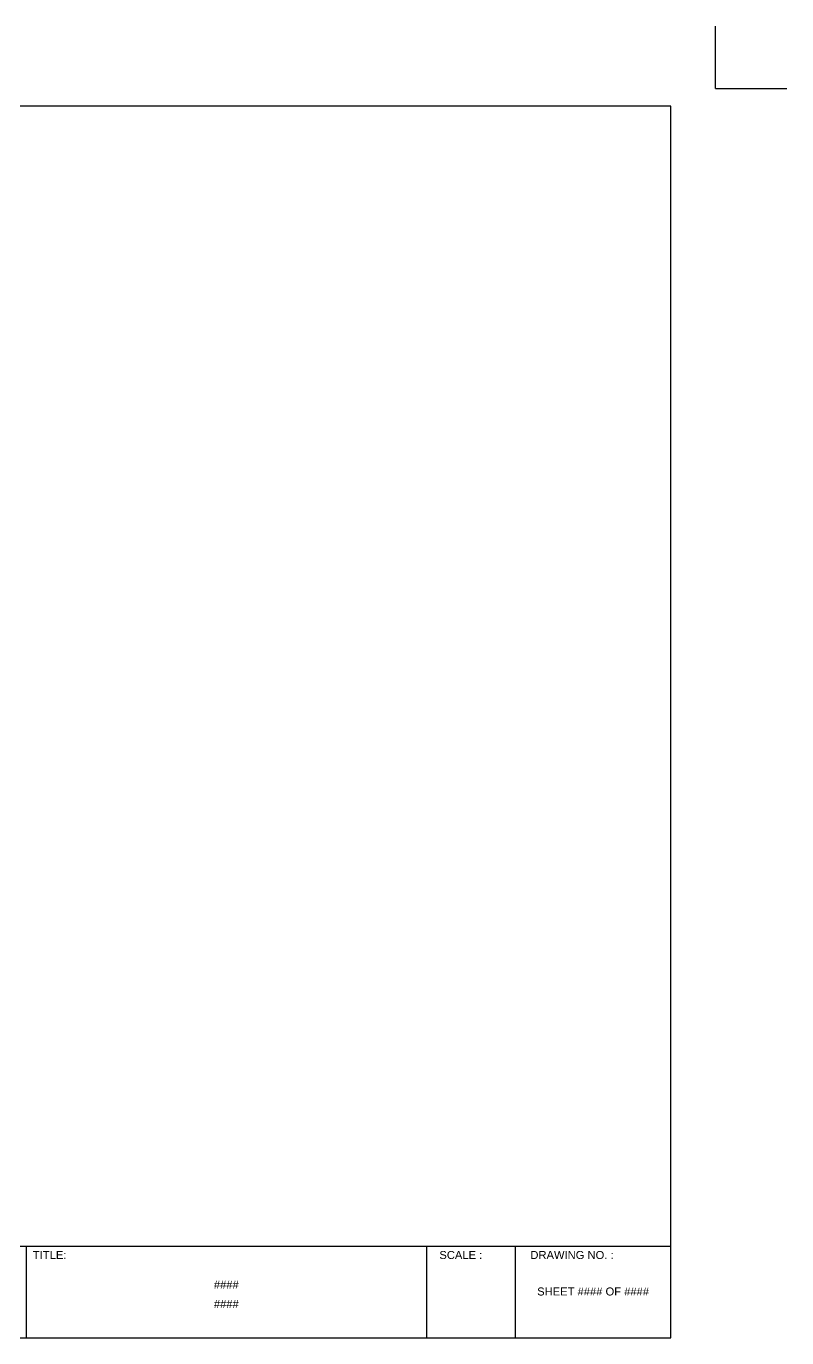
# Paper-space layout 'GS_Template' of a CAD drawing. Header units: millimetres. Extents: x -16 to 424, y -14 to 299.
# Drawn here: x 253 to 424.1, y 4 to 299 of the extents above; entities that cross this region are included whole.
import ezdxf
from ezdxf.enums import TextEntityAlignment as Align

# ---------------------------------------------------------------- set-up
doc = ezdxf.new("R2010")
doc.units = ezdxf.units.MM
for name, color, linetype in [('Border', 160, 'Continuous'), ('M-F', 5, 'Continuous'), ('TEXT_18', 7, 'Continuous')]:
    doc.layers.add(name, color=color, linetype=linetype)
doc.layers.add('Unplot', color=7, linetype='Continuous', plot=False)
doc.styles.add('Arial1.80mm', font='arial.ttf', dxfattribs={"height": 1.8})

# ---------------------------------------------------------------- blocks, each defined once
blk = doc.blocks.new('Mp_gocin')
at = {"layer": 'Unplot'}
for q in [(-16.05, 0), (0, -14.01)]:
    blk.add_line((0, 0), q, dxfattribs=at)
blk = doc.blocks.new('GS_titleblock')
at = {"layer": 'Border'}
for p, q in [((10, 24.63), (398, 24.63)), ((253, 24.63), (253, 4)), ((343, 24.63), (343, 4))]:
    blk.add_line(p, q, dxfattribs=at)
blk.add_lwpolyline([(10, 4), (398, 4), (398, 281), (10, 281)], close=True, dxfattribs=at)
at = {"layer": 'M-F'}
blk.add_line((363, 24.63), (363, 4), dxfattribs=at)
at = {"layer": 'Unplot', "rotation": 180}
blk.add_blockref('Mp_gocin', (408, 285), dxfattribs=at)
at = {"layer": 'DEFPOINTS', "style": 'Arial1.80mm'}
blk.add_attdef('TOTALNUMBEROFSHEETS', text='', height=1.8, dxfattribs=at).set_placement((380.5, 14.41), align=Align.MIDDLE_CENTER)
at = {"layer": 'TEXT_18', "char_height": 1.8, "attachment_point": 1, "style": 'Arial1.80mm'}
for s, insert in [('TITLE:', (254.5, 23.52)), ('SCALE :', (345.92, 23.52)), ('DRAWING NO. :', (366.39, 23.52))]:
    blk.add_mtext(s, dxfattribs=dict(at, insert=insert))
at = {"layer": 'TEXT_18', "style": 'Arial1.80mm'}
for tag, p in [('TITLE', (298, 15.94)), ('PROJECT', (298, 11.6))]:
    blk.add_attdef(tag, text='', height=1.8, dxfattribs=at).set_placement(p, align=Align.MIDDLE_CENTER)

psp = doc.layouts.new('GS_Template')

# ---------------------------------------------------------------- block references
psp.add_blockref('GS_titleblock', (0, 0)).add_auto_attribs({'TITLE': '####', 'PROJECT': '####', 'TOTALNUMBEROFSHEETS': 'SHEET #### OF ####'})

doc.saveas('drawing.dxf')
